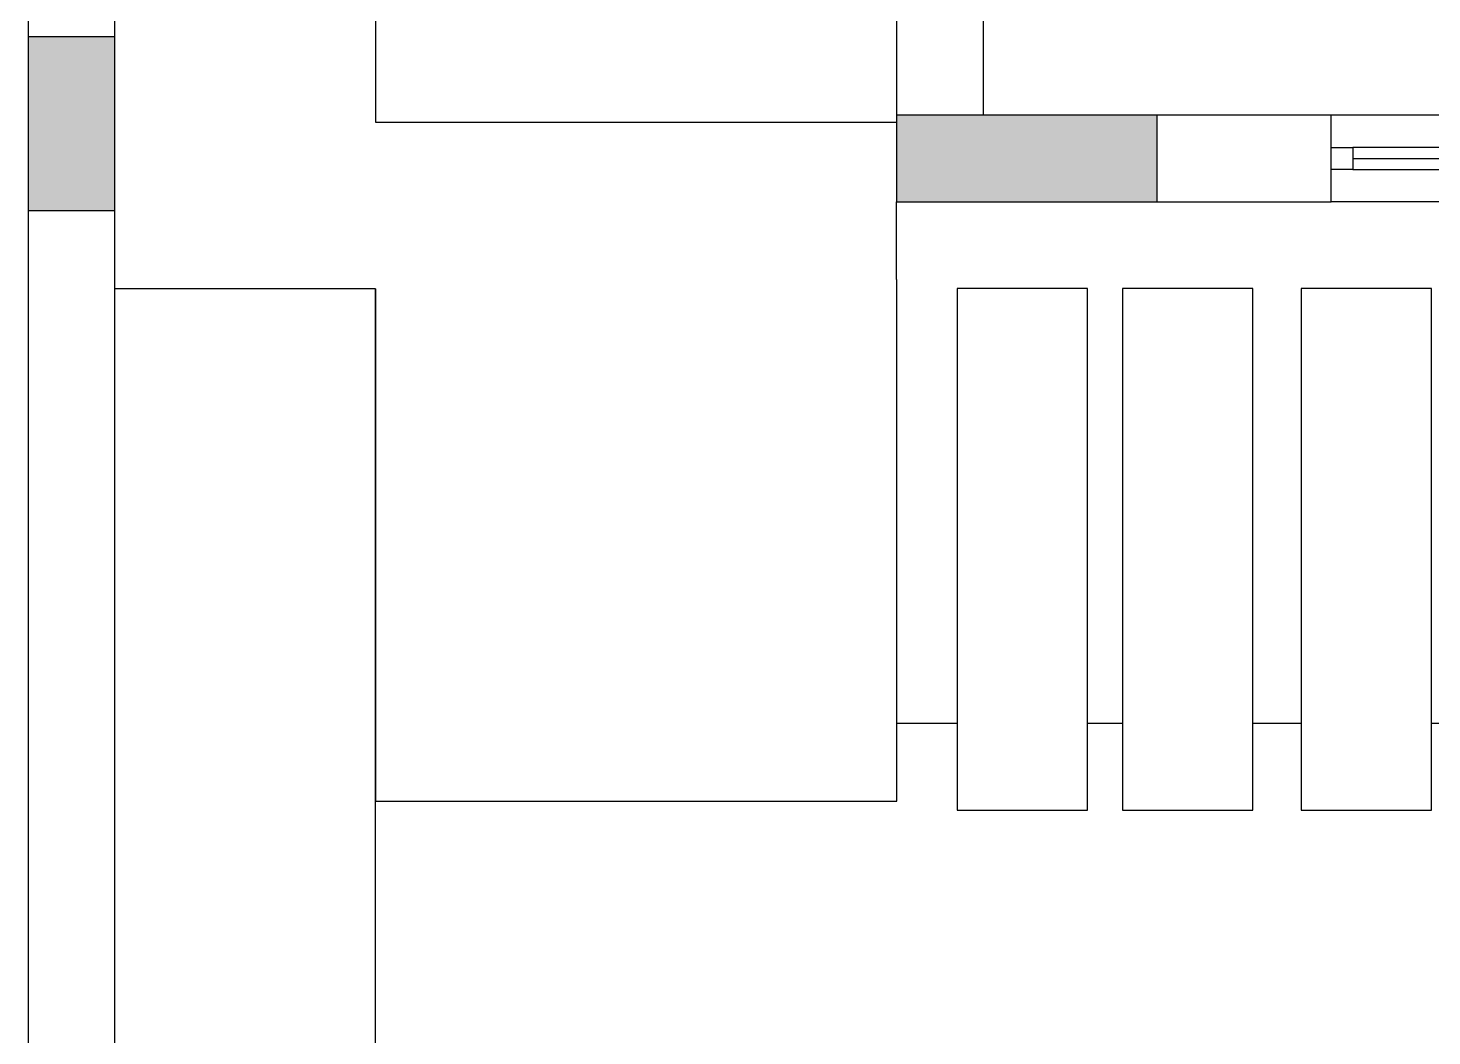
# Model space of a CAD drawing. Header units: metres. Extents: x -658 to -58, y -713 to -118.
# Drawn here: x -339.048 to -335.817, y -135.67 to -133.351 of the extents above; entities that cross this region are included whole.
import ezdxf

# ---------------------------------------------------------------- set-up
doc = ezdxf.new("R2010")
doc.units = ezdxf.units.M
doc.header["$LTSCALE"] = 100
doc.layers.add('plan', color=8, linetype='Continuous')

# ---------------------------------------------------------------- blocks, each defined once
blk = doc.blocks.new('*U120')
blk.add_line((3.75, 0), (0.05, 0))
for points in [[(3.75, -0.025), (3.75, 0.025), (0.05, 0.025), (0.05, -0.025)], [(3.75, 0.025), (3.8, 0.025), (3.8, -0.025), (3.75, -0.025)]]:
    blk.add_lwpolyline(points, close=True)
blk = doc.blocks.new('GREGRERGREGRE')
h = blk.add_hatch(color=256)
h.dxf.hatch_style = 1
h.paths.add_polyline_path([(-227.4055, -133.7512), (-227.4055, -133.5512), (-228.0055, -133.5512), (-228.0055, -133.7512)])
blk.add_lwpolyline([(-227.4055, -133.7512), (-227.4055, -133.5512), (-228.0055, -133.5512), (-228.0055, -133.7512)], close=True)
blk = doc.blocks.new('GREGEF')
h = blk.add_hatch(color=256)
h.dxf.hatch_style = 1
h.paths.add_polyline_path([(-229.8048, -133.7712), (-229.8048, -133.3712), (-230.0048, -133.3712), (-230.0048, -133.7712)])
blk.add_lwpolyline([(-229.8048, -133.7712), (-229.8048, -133.3712), (-230.0048, -133.3712), (-230.0048, -133.7712)], close=True)
blk = doc.blocks.new('A$Cc2be8e3e')
at = {"layer": 'plan'}
for p, q in [((-41.8028, 21.3095), (-41.8028, 1.3095)), ((-41.6028, 1.5095), (-41.6028, 19.1095)), ((-39.8035, 16.0095), (-39.8035, 14.7095)), ((-39.6035, 14.9095), (-39.6035, 16.0095)), ((-41.0033, 15.193), (-41.0033, 14.893)), ((-38.8035, 14.9095), (-39.6035, 14.9095)), ((-38.8035, 14.7095), (-38.8035, 14.9095)), ((-35.0035, 14.9095), (-38.8035, 14.9095)), ((-41.0033, 14.893), (-39.8035, 14.893)), ((-39.8035, 14.531), (-39.8035, 14.7095)), ((-39.8035, 14.7095), (-38.8035, 14.7095)), ((-35.0035, 14.7095), (-38.8035, 14.7095)), ((-39.8033, 13.331), (-39.8033, 14.531)), ((-39.3638, 14.5102), (-39.6638, 14.5102)), ((-39.6638, 14.5102), (-39.6638, 13.3102)), ((-39.3638, 13.3102), (-39.3638, 14.5102)), ((-38.9838, 14.5102), (-39.2838, 14.5102)), ((-39.2838, 14.5102), (-39.2838, 13.3102)), ((-38.9838, 13.3102), (-38.9838, 14.5102)), ((-38.5721, 14.5102), (-38.8721, 14.5102)), ((-38.8721, 14.5102), (-38.8721, 13.3102)), ((-38.5721, 13.3102), (-38.5721, 14.5102)), ((-41.0033, 14.5095), (-41.6028, 14.5095)), ((-41.0033, 14.5095), (-41.0033, 13.331)), ((-41.0028, 8.5095), (-41.0028, 14.5095)), ((-39.6638, 13.5095), (-39.8033, 13.5095)), ((-39.2838, 13.5095), (-39.3638, 13.5095)), ((-38.8721, 13.5095), (-38.9838, 13.5095)), ((-38.483, 13.5095), (-38.5721, 13.5095)), ((-41.0028, 13.331), (-39.8033, 13.331)), ((-39.6638, 13.3102), (-39.3638, 13.3102)), ((-39.2838, 13.3102), (-38.9838, 13.3102)), ((-38.8721, 13.3102), (-38.5721, 13.3102))]:
    blk.add_line(p, q, dxfattribs=at)
for name in ['GREGRERGREGRE', 'GREGEF']:
    blk.add_blockref(name, (188.202, 148.4607), dxfattribs=at)
at = {"layer": 'plan', "rotation": 179.9999999999999}
blk.add_blockref('*U120', (-35.0035, 14.8095), dxfattribs=at)

msp = doc.modelspace()

# ---------------------------------------------------------------- block references
at = {"layer": 'plan'}
msp.add_blockref('A$Cc2be8e3e', (-297.2456, -148.4607), dxfattribs=at)

doc.saveas('drawing.dxf')
